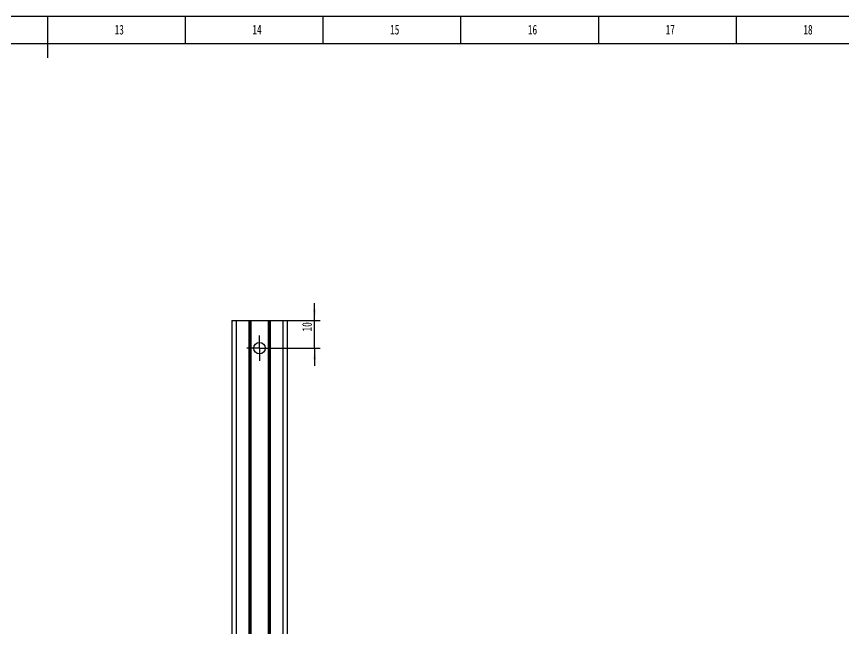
# Model space of a CAD drawing. Header units: millimetres. Extents: x 0 to 1189, y 0 to 841.
# Drawn here: x 590.8 to 891, y 618.9 to 841 of the extents above; entities that cross this region are included whole.
import ezdxf

# ---------------------------------------------------------------- set-up
doc = ezdxf.new("R2010")
doc.units = ezdxf.units.MM
doc.layers.add('10', color=7, linetype='Continuous')
doc.layers.add('5', color=7, linetype='Continuous')
doc.styles.add('SLDTEXTSTYLE5', font='TXT', dxfattribs={"width": 0.7})
doc.dimstyles.new('SLDDIMSTYLE2', dxfattribs={"dimtxt": 3.5, "dimasz": 4.08, "dimexe": 0, "dimexo": 0.0625, "dimgap": 0.875, "dimtad": 2, "dimrnd": 1e-09, "dimzin": 12, "dimdsep": 46, "dimtxsty": 'SLDTEXTSTYLE5', "dimsah": 1, "dimcen": 0.09, "dimadec": 0, "dimazin": 3, "dimtfac": 1, "dimtmove": 0, "dimatfit": 0, "dimfxl": 1, "dimfrac": 2, "dimtolj": 1, "dimtzin": 12, "dimarcsym": 0})

# ---------------------------------------------------------------- blocks, each defined once
blk = doc.blocks.new('_D_6')
at = {"layer": '10', "transparency": 16777216}
for p, q in [((698.99, 730.65), (698.99, 737)), ((682.13, 730.65), (700.99, 730.65)), ((698.99, 720.65), (698.99, 730.65)), ((683.59, 720.65), (700.99, 720.65)), ((698.99, 720.65), (698.99, 714.3))]:
    blk.add_line(p, q, dxfattribs=at)
for points in [[(698.99, 730.65), (699.5, 734.73), (698.48, 734.73)], [(698.99, 720.65), (698.48, 716.57), (699.5, 716.57)]]:
    blk.add_solid(points, dxfattribs=at)
at = {"layer": '10', "transparency": 16777216, "insert": (694.48, 726.73), "char_height": 3.5, "attachment_point": 1, "rotation": 90, "style": 'SLDTEXTSTYLE5'}
blk.add_mtext('10', dxfattribs=at)
blk = doc.blocks.new('SW_CENTERMARKSYMBOL_2')
at = {"layer": '10', "color": 0}
for p, q in [((0, 2.5), (0, 4.6)), ((-2.5, 0), (-4.6, 0)), ((0, 0), (-2.5, 0)), ((0, 0), (0, 2.5)), ((0, 0), (0, -2.5)), ((0, 0), (2.5, 0)), ((2.5, 0), (4.6, 0)), ((0, -2.5), (0, -4.6))]:
    blk.add_line(p, q, dxfattribs=at)

msp = doc.modelspace()

# ---------------------------------------------------------------- linework, layer by layer
at = {"color": 7, "linetype": 'Continuous', "lineweight": 25}
for p, q in [((668.99, 730.648), (668.99, 606.864)), ((668.99, 730.648), (670.49, 730.648)), ((670.49, 730.648), (670.49, 607.579)), ((670.49, 730.648), (675.09, 730.648)), ((675.09, 730.648), (675.09, 609.649)), ((675.09, 730.648), (675.39, 730.648)), ((675.39, 730.648), (675.39, 609.776)), ((675.39, 730.648), (675.89, 730.648)), ((675.89, 730.648), (675.89, 609.985)), ((675.89, 730.648), (682.09, 730.648)), ((682.09, 730.648), (682.09, 612.262)), ((682.09, 730.648), (682.59, 730.648)), ((682.59, 730.648), (682.59, 612.415)), ((682.59, 730.648), (682.89, 730.648)), ((682.89, 730.648), (682.89, 612.504)), ((682.89, 730.648), (687.49, 730.648)), ((687.49, 730.648), (687.49, 613.598)), ((687.49, 730.648), (688.99, 730.648)), ((688.99, 730.648), (688.99, 613.826))]:
    msp.add_line(p, q, dxfattribs=at)
msp.add_circle((678.99, 720.648), 2.1, dxfattribs=at)
at = {"layer": '5', "color": 7}
msp.add_line((1189, 841), (0, 841), dxfattribs=at)
at = {"layer": '5', "lineweight": 25}
msp.add_line((602, 841), (602, 826), dxfattribs=at)
at = {"layer": '5'}
for p, q in [((652, 841), (652, 831.05)), ((702, 841), (702, 831.05)), ((752, 841), (752, 831.05)), ((802, 841), (802, 831.05)), ((852, 841), (852, 831.05))]:
    msp.add_line(p, q, dxfattribs=at)
at = {"layer": '5', "color": 7, "lineweight": 25}
msp.add_line((1179, 831.05), (25, 831.05), dxfattribs=at)

# ---------------------------------------------------------------- block references
at = {"layer": '10'}
msp.add_blockref('SW_CENTERMARKSYMBOL_2', (678.99, 720.648), dxfattribs=at)

# ---------------------------------------------------------------- texts
at = {"layer": '10', "char_height": 3.5, "attachment_point": 2, "style": 'SLDTEXTSTYLE5'}
for s, insert in [('13', (628.089, 837.992)), ('14', (678.089, 837.992)), ('15', (728.089, 837.992)), ('16', (778.091, 837.992)), ('17', (828.091, 837.992)), ('18', (878.091, 837.992))]:
    msp.add_mtext(s, dxfattribs=dict(at, insert=insert))

# ---------------------------------------------------------------- dimensions: what is measured, and where the dimension line sits
at = {"layer": '10'}
dim = msp.add_linear_dim(base=(698.99, 730.648), p1=(683.59, 720.648), p2=(682.133, 730.648), angle=90, dimstyle='SLDDIMSTYLE2', dxfattribs=at)
dim.commit()
dim.dimension.update_dxf_attribs({"geometry": '_D_6', "text_midpoint": (698.99, 728.268), "dimtype": 160})

doc.saveas('drawing.dxf')
